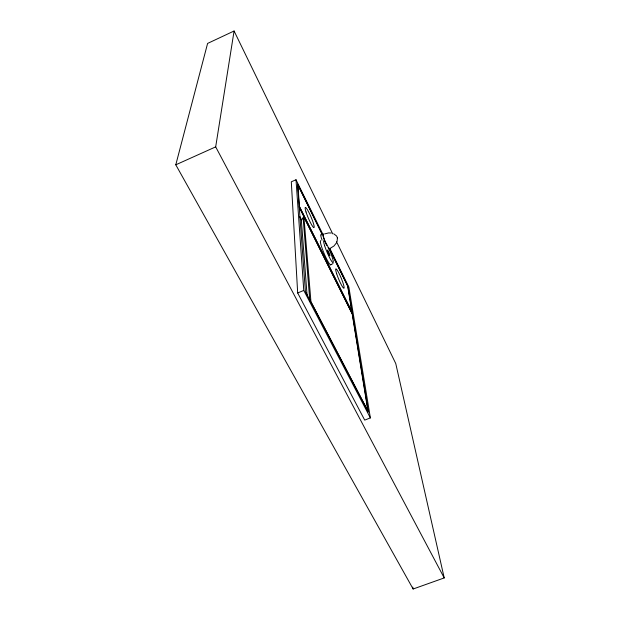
<?xml version="1.0" encoding="UTF-8"?>
<svg xmlns="http://www.w3.org/2000/svg" width="620" height="620" viewBox="0 0 620 620"><rect width="100%" height="100%" fill="white"/><g stroke="black" fill="none" stroke-linecap="round" stroke-linejoin="round"><path stroke-width="0.93" d="M444.214 577.933L215.683 146.87L234.081 31L207.599 43.431L175.786 164.811L413.137 589L444.214 577.933L395.762 363.56L336.505 241.676M337.063 241.583L337.412 237.809M336.567 242.73L333.971 245.977L330.429 248.178M307.078 295.353L301.336 220.046L303.916 217.139L352.191 313.914L367.939 410.944L310.938 301.661L303.916 217.139M333.064 263.554L330.599 264.833M175.786 164.811L215.683 146.87M322.857 234.283L296.004 179.746L291.307 181.8L297.678 292.973L364.707 420.104L370.373 417.903L348.866 287.091L329.677 248.132M297.678 292.973L303.769 290.431L296.004 179.746M324.609 233.918L328.631 232.919L331.305 233.035M333.738 233.794L336.621 236.026L337.451 237.972M303.769 290.431L370.373 417.903M299.817 216.698L301.553 220.154M299.646 216.674L301.336 220.046M299.15 206.189L352.175 312.565M299.243 207.468L352.416 314.077M322.284 234.298L297.53 184.055L305.42 291.532L368.388 412.215L347.897 286.269L329.538 249.023M322.137 234.259L297.871 185.024L299.46 206.506L351.811 311.55L347.673 286.084L329.375 248.938M234.081 31L332.7 233.841M412.788 587.101L413.137 589M303.087 217.496L309.853 301.111M330.964 264.531A13.09 1.728 67.2 0 1 324.221 253.751A13.09 1.728 67.2 0 1 320.827 240.7M329.305 248.465A7.641 0.969 67.1 0 1 328.143 247.574M326.655 244.885A7.641 0.969 67.1 0 1 325.841 243.149M325.57 242.536A7.641 0.969 67.1 0 1 323.353 234.554M329.662 248.566A8.564 1.085 67.1 0 1 329.011 249.155M326.709 245.287A8.564 1.085 67.1 0 1 325.795 243.335M325.492 242.653A8.564 1.085 67.1 0 1 323.462 234.081M322.075 240.072A8.556 1.108 67.1 0 1 321.454 234.934M324.647 245.737A11.92 1.534 67.2 0 0 332.948 262.578A11.92 1.534 67.2 0 0 327.817 246.442A11.92 1.534 67.2 0 0 324.647 245.737M327.662 251.371A3.115 0.403 67.2 0 0 329.832 255.789A3.115 0.403 67.2 0 0 328.507 251.596A3.115 0.403 67.2 0 0 327.662 251.371M336.683 273.776A10.524 1.356 67.4 0 0 343.883 288.254A10.524 1.356 67.4 0 0 339.125 273.544A10.524 1.356 67.4 0 0 336.683 273.776M306.017 211.963A10.974 1.457 66.8 0 0 313.805 227.602A10.974 1.457 66.8 0 0 309.186 212.986A10.974 1.457 66.8 0 0 306.017 211.963"/></g></svg>
